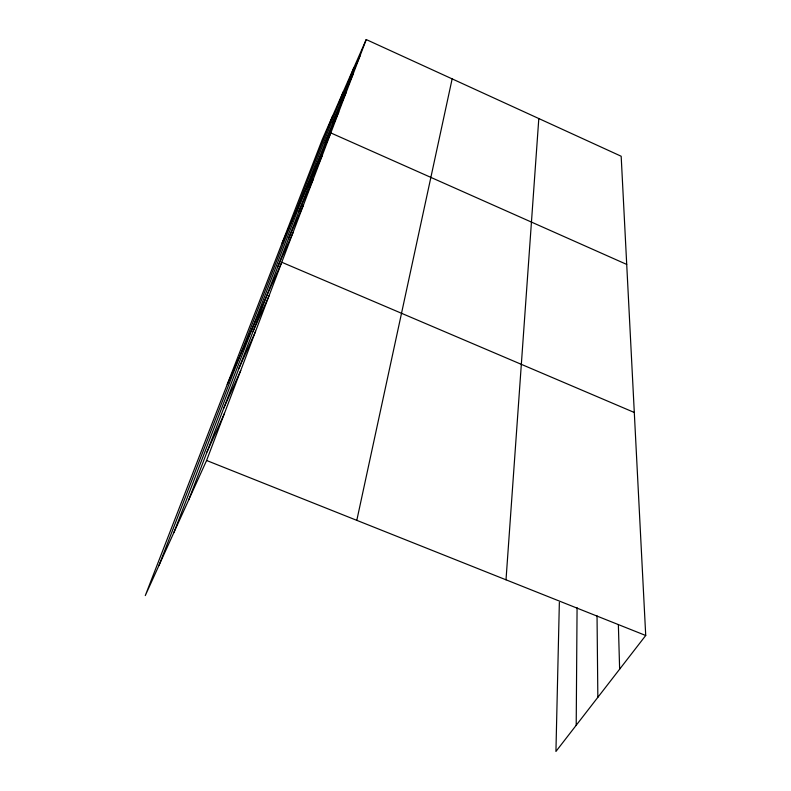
<?xml version="1.0" encoding="UTF-8"?>
<svg xmlns="http://www.w3.org/2000/svg" width="791" height="791" viewBox="0 0 791 791"><rect width="100%" height="100%" fill="white"/><g stroke="black" fill="none" stroke-linecap="round" stroke-linejoin="round"><path stroke-width="1.19" d="M576.204 725.268L577.074 607.696M559.356 602.426L555.935 751.45L645.723 635.489L621.172 156.242L366.223 39.55L322.382 139.265L145.277 595.583L206.589 460.481L366.223 39.55M506.013 579.803L538.809 118.551M356.8 520.34L452.145 78.882M188.723 499.853L353.735 67.947M173.842 532.65L343.156 92.013M159.08 565.17L332.507 116.257M347.2 85.072L359.954 56.092M340.278 103.186L353.31 73.603M332.942 122.387L346.27 92.171M325.15 142.776L338.785 111.917M282.1 243.055L330.816 132.928L626.709 264.421M308.045 187.556L322.313 155.333M298.612 212.235L313.226 179.3M288.527 238.645L303.487 204.978M277.7 266.982L293.036 232.554M227.254 384.357L281.764 262.256L634.293 412.477M253.09 331.37L269.217 295.35M239.04 368.151L255.582 331.291M223.754 408.176L240.721 370.475M207.044 451.898L224.466 413.357M206.589 460.481L645.723 635.489M618.374 624.791L619.63 669.186M597.037 615.843L597.848 697.306"/></g></svg>
